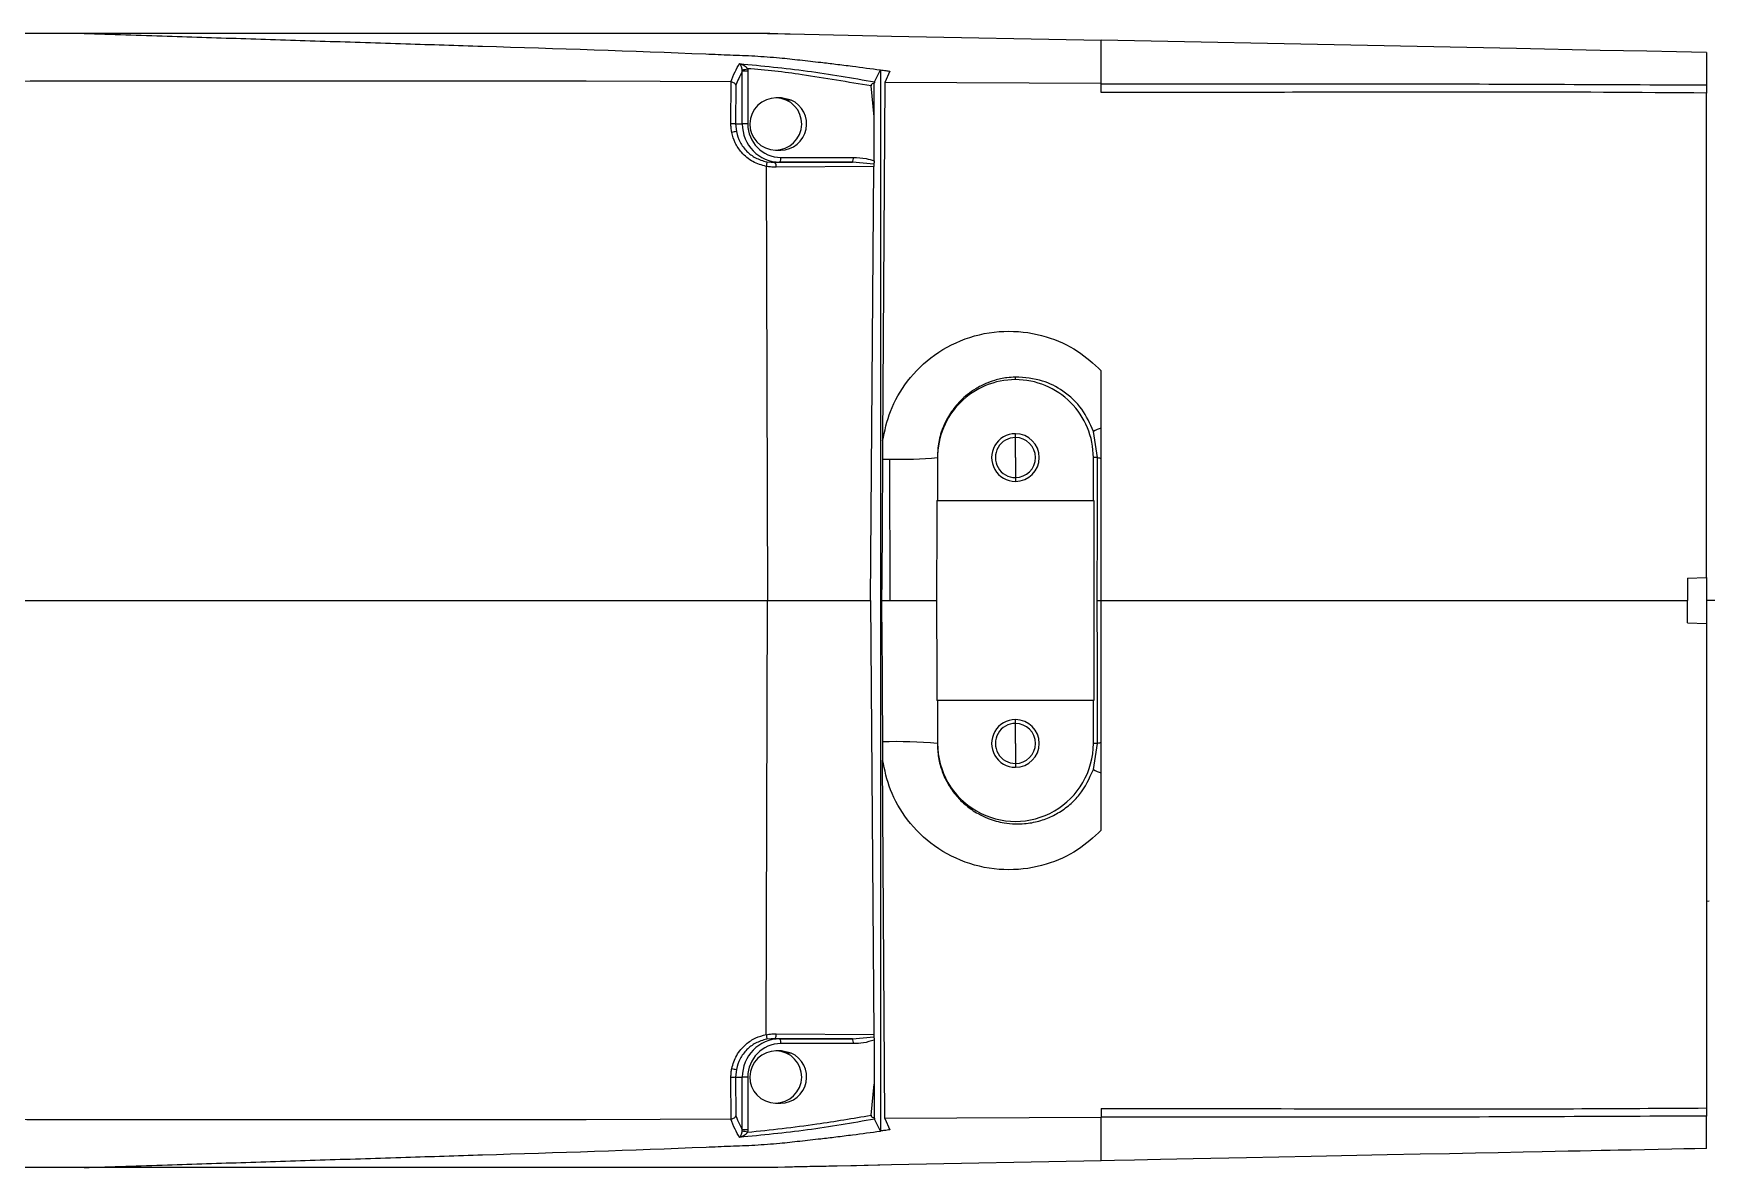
# Model space of a CAD drawing. Header units: millimetres. Extents: x -356 to 237, y 0 to 365.
# Drawn here: x 110.03 to 116.94, y 247.22 to 251.91 of the extents above; entities that cross this region are included whole.
import ezdxf

# ---------------------------------------------------------------- set-up
doc = ezdxf.new("R2010")
doc.units = ezdxf.units.MM

msp = doc.modelspace()

# ---------------------------------------------------------------- linework, layer by layer
at = {"color": 7, "linetype": 'Continuous', "lineweight": 25}
for p, q in [((110.2408, 251.9092), (103.875, 251.9092)), ((112.2808, 251.9092), (110.2408, 251.9092)), ((112.3014, 251.9092), (112.2808, 251.9092)), ((113.0522, 251.9092), (112.3014, 251.9092)), ((113.0638, 251.9092), (113.0522, 251.9092)), ((113.073, 251.909), (113.1057, 251.9083)), ((113.1057, 251.9083), (113.1351, 251.9077)), ((113.1577, 251.9072), (113.5755, 251.8986)), ((113.5756, 251.8986), (114.4418, 251.8808)), ((114.4418, 251.8483), (114.4418, 251.8812)), ((114.4418, 251.7018), (114.4418, 251.8477)), ((116.9418, 251.8304), (116.9418, 251.6964)), ((112.9595, 251.7529), (112.9592, 251.7587)), ((112.9595, 251.5352), (112.9595, 251.7529)), ((112.9822, 251.7529), (112.9595, 251.7529)), ((112.9822, 251.7529), (112.9822, 251.5352)), ((113.5059, 251.709), (113.5299, 251.7586)), ((113.5299, 251.7586), (113.5299, 247.3747)), ((113.5687, 251.7532), (113.5483, 251.7059)), ((112.3148, 251.7117), (110.13, 251.712)), ((112.6201, 251.7102), (112.3148, 251.7117)), ((112.9116, 251.7088), (112.6201, 251.7102)), ((112.9136, 251.7087), (112.9116, 251.7088)), ((112.9125, 251.5358), (112.9136, 251.7087)), ((112.9329, 251.6961), (112.9318, 251.5352)), ((113.5036, 251.5652), (113.491, 251.6929)), ((113.5036, 251.5652), (113.5046, 251.7043)), ((113.5483, 251.7059), (113.5388, 250.2258)), ((114.4418, 251.7018), (113.5483, 251.7059)), ((114.4418, 251.6656), (114.4418, 251.7018)), ((116.9418, 251.6964), (116.9418, 251.663)), ((116.9418, 249.6611), (116.9418, 251.663)), ((113.1183, 251.6434), (113.0977, 251.6434)), ((113.1614, 251.6342), (113.1409, 251.6342)), ((112.9318, 251.5352), (112.9348, 251.5035)), ((112.9318, 251.5352), (112.9595, 251.5352)), ((112.9822, 251.5352), (112.9595, 251.5352)), ((113.5036, 251.3825), (113.5036, 251.5652)), ((113.0977, 251.4269), (113.1183, 251.4269)), ((113.1183, 251.397), (113.4177, 251.397)), ((113.0582, 251.3597), (113.0638, 249.5666)), ((113.0604, 251.3786), (113.0954, 251.3754)), ((113.0954, 251.3754), (113.1149, 251.3773)), ((113.0954, 251.3754), (113.4144, 251.3773)), ((113.5021, 251.3589), (113.0989, 251.3564)), ((113.4144, 251.3773), (113.1149, 251.3773)), ((113.5028, 251.369), (113.4144, 251.3773)), ((113.4893, 249.5666), (113.5021, 251.3589)), ((114.0875, 250.479), (114.0875, 250.4897)), ((114.4418, 250.2789), (114.4418, 250.516)), ((113.5388, 250.2258), (113.5383, 250.1503)), ((114.0875, 250.2399), (114.0875, 250.2556)), ((114.0875, 250.1572), (114.0875, 250.2399)), ((114.427, 250.1572), (114.4092, 250.2654)), ((114.4418, 250.155), (114.4418, 250.2789)), ((113.5706, 249.5666), (113.5688, 250.1503)), ((113.7649, 250.1572), (113.7656, 250.1572)), ((113.7649, 250.1572), (113.7654, 249.98)), ((113.7656, 250.1572), (113.7656, 249.98)), ((114.0875, 250.1572), (114.0875, 250.0745)), ((114.4093, 249.98), (114.4093, 250.1572)), ((114.427, 250.1572), (114.4093, 250.1572)), ((114.4418, 249.5666), (114.4418, 250.155)), ((114.0875, 250.0745), (114.0875, 250.0588)), ((113.7631, 249.98), (113.7641, 249.98)), ((113.7656, 249.98), (113.7654, 249.98)), ((113.7656, 249.98), (114.4093, 249.98)), ((114.411, 249.98), (114.4093, 249.98)), ((114.411, 249.98), (114.411, 249.1533)), ((116.863, 249.6584), (116.9418, 249.6611)), ((116.9418, 249.6611), (116.9418, 249.4722)), ((113.5351, 249.6558), (113.5345, 249.5666)), ((113.5354, 249.5666), (113.5351, 249.6558)), ((116.863, 249.6584), (116.863, 249.5666)), ((106.056, 249.5666), (113.0638, 249.5666)), ((113.0582, 247.7736), (113.0638, 249.5666)), ((113.0638, 249.5666), (113.4893, 249.5666)), ((113.4893, 249.5666), (113.5021, 247.7744)), ((113.5345, 249.5666), (113.5354, 249.5666)), ((113.5351, 249.4775), (113.5345, 249.5666)), ((113.5351, 249.4775), (113.5354, 249.5666)), ((113.5354, 249.5666), (113.5706, 249.5666)), ((113.5706, 249.5666), (113.7612, 249.5666)), ((114.4251, 249.5666), (114.4418, 249.5666)), ((114.4418, 248.9783), (114.4418, 249.5666)), ((114.4418, 249.5666), (116.863, 249.5666)), ((116.863, 249.4749), (116.863, 249.5666)), ((117.0005, 249.5666), (116.9418, 249.5666)), ((116.863, 249.4749), (116.9418, 249.4722)), ((116.9418, 249.4722), (116.9418, 247.4703)), ((113.7641, 249.1533), (113.7631, 249.1533)), ((113.7654, 249.1533), (113.7649, 248.9761)), ((113.7654, 249.1533), (113.7656, 249.1533)), ((113.7656, 249.1533), (113.7656, 248.9761)), ((114.4093, 249.1533), (113.7656, 249.1533)), ((114.4093, 248.9761), (114.4093, 249.1533)), ((114.4093, 249.1533), (114.411, 249.1533)), ((114.0875, 249.0588), (114.0875, 249.0745)), ((114.0875, 248.9761), (114.0875, 249.0588)), ((113.5383, 248.983), (113.5388, 248.9075)), ((113.7649, 248.9761), (113.7656, 248.9761)), ((114.0875, 248.9761), (114.0875, 248.8934)), ((114.4092, 248.8679), (114.427, 248.9761)), ((114.427, 248.9761), (114.4093, 248.9761)), ((114.4418, 248.8544), (114.4418, 248.9783)), ((113.5483, 247.4274), (113.5388, 248.9075)), ((114.0875, 248.8934), (114.0875, 248.8777)), ((114.4418, 248.6173), (114.4418, 248.8544)), ((116.9418, 248.3242), (116.9532, 248.3265)), ((113.0954, 247.7579), (113.0604, 247.7547)), ((113.0954, 247.7579), (113.1149, 247.756)), ((113.4144, 247.756), (113.0954, 247.7579)), ((113.0989, 247.7769), (113.5021, 247.7744)), ((113.1149, 247.756), (113.4144, 247.756)), ((113.4177, 247.7363), (113.1183, 247.7363)), ((113.4144, 247.756), (113.5028, 247.7643)), ((113.5036, 247.7508), (113.5036, 247.5681)), ((113.1183, 247.7064), (113.0977, 247.7064)), ((113.1614, 247.6972), (113.1409, 247.6972)), ((112.9136, 247.4246), (112.9125, 247.5975)), ((112.9348, 247.6298), (112.9318, 247.5981)), ((112.9318, 247.5981), (112.9595, 247.5981)), ((112.9318, 247.5981), (112.9329, 247.4372)), ((112.9595, 247.3804), (112.9595, 247.5981)), ((112.9822, 247.5981), (112.9595, 247.5981)), ((112.9822, 247.5981), (112.9822, 247.3804)), ((113.491, 247.4404), (113.5036, 247.5681)), ((113.5036, 247.5681), (113.5046, 247.429)), ((113.0977, 247.4899), (113.1183, 247.4899)), ((114.4418, 247.4677), (114.4418, 247.4315)), ((116.9418, 247.4703), (116.9418, 247.4369)), ((112.6201, 247.423), (112.3148, 247.4216)), ((112.9116, 247.4245), (112.6201, 247.423)), ((112.9116, 247.4245), (112.9136, 247.4246)), ((112.9592, 247.3746), (112.9595, 247.3804)), ((112.9822, 247.3804), (112.9595, 247.3804)), ((113.5299, 247.3747), (113.5059, 247.4243)), ((114.4418, 247.4315), (113.5483, 247.4274)), ((113.5483, 247.4274), (113.5687, 247.3801)), ((114.4418, 247.2856), (114.4418, 247.4315)), ((116.9418, 247.3029), (116.9418, 247.4369)), ((114.4418, 247.2525), (113.5756, 247.2347)), ((114.4418, 247.2521), (114.4418, 247.285)), ((110.2408, 247.2241), (103.875, 247.2241)), ((110.2408, 247.2241), (109.603, 247.2263)), ((112.2808, 247.2241), (110.2408, 247.2241)), ((112.3014, 247.2241), (112.2808, 247.2241)), ((113.0522, 247.2241), (112.3014, 247.2241)), ((113.0638, 247.2241), (113.0522, 247.2241)), ((113.1057, 247.225), (113.073, 247.2243)), ((113.1351, 247.2256), (113.1057, 247.225)), ((113.1577, 247.2261), (113.1351, 247.2256))]:
    msp.add_line(p, q, dxfattribs=at)
at = {"color": 7, "linetype": 'Continuous', "lineweight": 25, "flags": 128}
for points in [[(110.2408, 251.9092), (110.2244, 251.9091), (110.1924, 251.909), (110.0813, 251.9086), (110.0784, 251.9086), (110.0735, 251.9086), (110.0576, 251.9086), (110.0016, 251.9084), (109.9219, 251.9081), (109.603, 251.907)], [(116.9418, 251.8304), (116.8183, 251.8329), (116.6953, 251.8354), (116.5021, 251.8394), (116.1571, 251.8464), (115.5412, 251.8589), (114.4418, 251.8812)], [(113.1614, 251.6342), (113.1208, 251.6434), (113.1183, 251.6434)], [(113.5383, 250.1503), (113.5365, 249.8728), (113.5351, 249.6558)], [(114.4251, 249.5666), (114.4262, 249.8974), (114.427, 250.1572)], [(114.427, 248.9761), (114.426, 249.3068), (114.4251, 249.5666)], [(113.5351, 249.4775), (113.5369, 249.2011), (113.5383, 248.983)], [(113.1614, 247.6972), (113.1208, 247.7064), (113.1183, 247.7064)], [(116.9418, 247.3029), (116.8929, 247.3019), (116.8482, 247.301), (116.798, 247.2999), (116.7421, 247.2988), (116.6861, 247.2977), (116.6299, 247.2965), (116.6052, 247.296), (116.5764, 247.2954), (116.5434, 247.2948), (116.5064, 247.294), (116.4651, 247.2932), (116.4198, 247.2923), (116.3703, 247.2913), (116.3167, 247.2902), (116.2632, 247.2891), (116.1848, 247.2875), (116.0817, 247.2854), (115.988, 247.2835), (115.8804, 247.2813), (115.7588, 247.2788), (115.6233, 247.2761), (115.309, 247.2697), (115.0417, 247.2643), (114.8213, 247.2598), (114.6868, 247.2571), (114.5788, 247.2549), (114.4971, 247.2532), (114.4418, 247.2521)], [(113.5755, 247.2347), (113.2944, 247.2289), (113.1577, 247.2261)], [(113.5755, 247.2347), (113.4304, 247.2317), (113.3166, 247.2293)]]:
    msp.add_lwpolyline(points, dxfattribs=at)
at = {"color": 7, "linetype": 'Continuous', "lineweight": 25}
for centre, radius, start, end in [((112.9217, 251.9841), 0.2285, 279.43393, 285.03006), ((113.0986, 251.5348), 0.108, 66.92445, 245.97675), ((113.0969, 251.5355), 0.108, 246.92445, 65.97675), ((113.1167, 251.5353), 0.1085, 270.84588, 65.63402), ((112.9147, 251.3266), 0.2093, 85.30765, 90.60253), ((113.1161, 251.534), 0.1566, 179.56629, 269.55636), ((113.1193, 251.5341), 0.1371, 179.56263, 269.56055), ((112.9602, 251.2953), 0.2098, 96.95367, 102.20111), ((113.0863, 251.3924), 0.0323, 332.32891, 8.29481), ((113.3856, 251.3924), 0.0324, 332.36861, 8.25512), ((113.0689, 251.3605), 0.0303, 352.08681, 29.26702), ((114.0875, 250.1572), 0.3218, 89.99932, 180.00068), ((114.0875, 250.1572), 0.3218, 359.99932, 89.99984), ((114.0875, 250.1572), 0.0984, 89.99863, 270.00137), ((114.0875, 250.1572), 0.0827, 89.99675, 270.00325), ((114.0875, 250.1572), 0.0984, 270.00137, 89.99863), ((114.0875, 250.1572), 0.0827, 270, 90), ((114.534, 250.0111), 0.2832, 108.99878, 116.14127), ((113.5516, 256.4663), 6.316, 269.87931, 270.15596), ((113.607, 251.8607), 1.7108, 268.72058, 275.2956), ((114.4449, 250.226), 0.0711, 255.42816, 267.48718), ((114.0875, 248.9761), 0.0984, 89.99863, 270.00137), ((114.0875, 248.9761), 0.0827, 89.99675, 270.00325), ((114.0875, 248.9761), 0.0984, 270.00137, 89.99863), ((114.0875, 248.9761), 0.0827, 270, 90), ((113.5902, 246.9582), 2.0254, 85.05264, 91.46898), ((114.0875, 248.9761), 0.3218, 179.99983, 0.00017), ((114.445, 248.9064), 0.072, 92.58391, 104.50075), ((114.5346, 249.1237), 0.2849, 243.88748, 250.98655), ((113.1161, 247.5993), 0.1566, 90.44365, 180.43541), ((113.1193, 247.5992), 0.1371, 90.44058, 180.43819), ((113.0689, 247.7727), 0.0303, 330.73298, 7.91319), ((113.0862, 247.7409), 0.0323, 351.70971, 27.66657), ((113.3856, 247.7409), 0.0324, 351.74944, 27.62684), ((113.0986, 247.5978), 0.108, 66.92693, 245.97528), ((113.0969, 247.5985), 0.108, 246.92582, 65.97638), ((113.1167, 247.5983), 0.1085, 270.84837, 65.63205), ((112.9147, 247.8071), 0.2096, 269.38802, 274.67401), ((112.9603, 247.8393), 0.2111, 257.82837, 263.04446), ((112.9217, 247.1492), 0.2285, 74.96994, 80.56607)]:
    msp.add_arc(centre, radius, start, end, dxfattribs=at)
for points, knots in [([(110.2408, 251.9092), (110.3554, 251.9055), (110.5781, 251.8984), (110.9099, 251.8877), (111.238, 251.8772), (111.5639, 251.8668), (112.0883, 251.8503), (112.5351, 251.836), (112.9098, 251.8203), (113.0113, 251.8168), (113.1073, 251.8097), (113.1982, 251.7995), (113.2753, 251.791), (113.3475, 251.7823), (113.4296, 251.7722), (113.4913, 251.7638), (113.5299, 251.7586)], [0, 0, 0, 0, 0.104464, 0.202961, 0.302306, 0.403461, 0.499879, 0.780138, 0.810619, 0.841394, 0.872648, 0.898288, 0.924642, 0.943285, 0.964559, 1, 1, 1, 1]), ([(113.073, 251.909), (113.0691, 251.909), (113.0622, 251.9091), (113.0553, 251.9092), (113.0522, 251.9092)], [0, 0, 0, 0, 0.558684, 1, 1, 1, 1]), ([(113.0638, 251.9092), (113.0655, 251.9091), (113.0686, 251.9091), (113.0716, 251.909), (113.073, 251.909)], [0, 0, 0, 0, 0.560921, 1, 1, 1, 1]), ([(113.1351, 251.9077), (113.1389, 251.9076), (113.1464, 251.9075), (113.1539, 251.9073), (113.1577, 251.9072)], [0, 0, 0, 0, 0.5023935, 1, 1, 1, 1]), ([(114.4418, 251.8477), (114.4418, 251.8478), (114.4418, 251.848), (114.4418, 251.8482), (114.4418, 251.8482)], [0, 0, 0, 0, 0.504083, 1, 1, 1, 1]), ([(112.9116, 251.7088), (112.9174, 251.723), (112.9279, 251.7489), (112.9415, 251.7734), (112.9476, 251.7844)], [0, 0, 0, 0, 0.5496509, 1, 1, 1, 1]), ([(112.9595, 251.7529), (112.9543, 251.7429), (112.9447, 251.7244), (112.9366, 251.7051), (112.9329, 251.6961)], [0, 0, 0, 0, 0.535419, 1, 1, 1, 1]), ([(112.9476, 251.7844), (113.0412, 251.7754), (113.2283, 251.7576), (113.4134, 251.7252), (113.5059, 251.709)], [0, 0, 0, 0, 0.500488, 1, 1, 1, 1]), ([(112.9592, 251.7587), (112.9589, 251.7601), (112.9583, 251.7629), (112.9568, 251.7681), (112.9539, 251.7757), (112.95, 251.7811), (112.9476, 251.7844)], [0, 0, 0, 0, 0.151013, 0.298992, 0.57168, 1, 1, 1, 1]), ([(112.9476, 251.7844), (112.9542, 251.7823), (112.964, 251.7791), (112.9738, 251.7721), (112.9784, 251.7674), (112.9801, 251.7647), (112.981, 251.7634)], [0, 0, 0, 0, 0.510328, 0.764116, 0.885883, 1, 1, 1, 1]), ([(113.491, 251.6929), (113.396, 251.7082), (113.2638, 251.7294), (113.094, 251.7553), (113.0186, 251.7607), (112.981, 251.7634)], [0, 0, 0, 0, 0.560128, 0.780153, 1, 1, 1, 1]), ([(112.981, 251.7634), (112.9814, 251.7615), (112.9821, 251.758), (112.9822, 251.7544), (112.9822, 251.7529)], [0, 0, 0, 0, 0.55978, 1, 1, 1, 1]), ([(113.5299, 251.7586), (113.5371, 251.7576), (113.5501, 251.7558), (113.563, 251.754), (113.5687, 251.7532)], [0, 0, 0, 0, 0.560034, 1, 1, 1, 1]), ([(110.13, 251.712), (110.0704, 251.7124), (110.0086, 251.7128), (109.9317, 251.7071), (109.8722, 251.703), (109.8147, 251.699), (109.7728, 251.6961)], [0, 0, 0, 0, 0.499524, 0.517286, 0.647365, 1, 1, 1, 1]), ([(112.9329, 251.6961), (112.9321, 251.6978), (112.9306, 251.7008), (112.926, 251.7045), (112.9204, 251.7073), (112.9159, 251.7083), (112.9136, 251.7087)], [0, 0, 0, 0, 0.226568, 0.421497, 0.71693, 1, 1, 1, 1]), ([(113.5046, 251.7043), (113.5015, 251.7034), (113.4976, 251.7023), (113.4937, 251.6994), (113.4921, 251.6976), (113.4909, 251.6954), (113.4909, 251.6937), (113.491, 251.6929)], [0, 0, 0, 0, 0.494436, 0.625801, 0.746125, 0.873217, 1, 1, 1, 1]), ([(113.5059, 251.709), (113.5056, 251.7083), (113.5051, 251.7068), (113.5048, 251.7052), (113.5046, 251.7043)], [0, 0, 0, 0, 0.434423, 1, 1, 1, 1]), ([(114.4418, 251.7004), (114.8584, 251.7011), (115.6917, 251.7025), (116.5251, 251.6984), (116.9418, 251.6964)], [0, 0, 0, 0, 0.4999147, 1, 1, 1, 1]), ([(116.9418, 251.663), (116.6585, 251.6649), (116.1918, 251.6681), (115.5418, 251.6662), (114.9918, 251.6657), (114.6251, 251.6656), (114.4418, 251.6656)], [0, 0, 0, 0, 0.3400059, 0.5600034, 0.7800008, 1, 1, 1, 1]), ([(112.9158, 251.5003), (112.9147, 251.5069), (112.9127, 251.5187), (112.9125, 251.5306), (112.9125, 251.5358)], [0, 0, 0, 0, 0.559855, 1, 1, 1, 1]), ([(113.0582, 251.3597), (113.0393, 251.3652), (113.0009, 251.3765), (112.9574, 251.4132), (112.9281, 251.4559), (112.9199, 251.4857), (112.9158, 251.5003)], [0, 0, 0, 0, 0.276303, 0.563294, 0.786598, 1, 1, 1, 1]), ([(112.9348, 251.5035), (112.939, 251.4887), (112.9477, 251.4585), (112.9764, 251.4216), (113.0142, 251.3923), (113.0444, 251.3834), (113.0604, 251.3786)], [0, 0, 0, 0, 0.245605, 0.499448, 0.73445, 1, 1, 1, 1]), ([(113.4177, 251.397), (113.4356, 251.3965), (113.465, 251.3956), (113.4928, 251.3862), (113.5036, 251.3825)], [0, 0, 0, 0, 0.608955, 1, 1, 1, 1]), ([(113.0583, 251.3604), (113.0582, 251.3602), (113.0582, 251.36), (113.0582, 251.3598), (113.0582, 251.3597)], [0, 0, 0, 0, 0.556557, 1, 1, 1, 1]), ([(113.0604, 251.3786), (113.0605, 251.378), (113.0608, 251.3761), (113.0602, 251.3722), (113.0595, 251.3667), (113.0587, 251.3626), (113.0583, 251.3604)], [0, 0, 0, 0, 0.094532, 0.311465, 0.634307, 1, 1, 1, 1]), ([(113.0989, 251.3564), (113.0913, 251.3565), (113.0776, 251.3569), (113.0642, 251.3593), (113.0583, 251.3604)], [0, 0, 0, 0, 0.56044, 1, 1, 1, 1]), ([(113.5028, 251.369), (113.5026, 251.3672), (113.5022, 251.3638), (113.5022, 251.3604), (113.5021, 251.3589)], [0, 0, 0, 0, 0.540441, 1, 1, 1, 1]), ([(113.5036, 251.3825), (113.5036, 251.3801), (113.5035, 251.3756), (113.503, 251.3712), (113.5028, 251.369)], [0, 0, 0, 0, 0.523011, 1, 1, 1, 1]), ([(113.5388, 250.2258), (113.5477, 250.2672), (113.5665, 250.3554), (113.6394, 250.4798), (113.7508, 250.5885), (113.8968, 250.6618), (114.0581, 250.6872), (114.212, 250.6638), (114.3437, 250.6052), (114.4104, 250.5445), (114.4418, 250.516)], [0, 0, 0, 0, 0.107676, 0.228928, 0.361289, 0.499995, 0.638699, 0.771062, 0.892321, 1, 1, 1, 1]), ([(114.0875, 250.4897), (114.0757, 250.489), (114.0465, 250.4873), (114.0051, 250.4781), (113.962, 250.4625), (113.9241, 250.4429), (113.8894, 250.4186), (113.853, 250.3858), (113.8178, 250.3422), (113.7875, 250.2845), (113.7682, 250.2224), (113.766, 250.1787), (113.7649, 250.1572)], [0, 0, 0, 0, 0.068873, 0.171182, 0.246406, 0.337147, 0.419651, 0.494027, 0.623508, 0.744827, 0.874172, 1, 1, 1, 1]), ([(114.4092, 250.2654), (114.3951, 250.297), (114.3663, 250.362), (114.2899, 250.4326), (114.1951, 250.4817), (114.1256, 250.4869), (114.0875, 250.4897)], [0, 0, 0, 0, 0.24647, 0.505874, 0.728294, 1, 1, 1, 1]), ([(113.7631, 249.98), (113.7628, 249.9026), (113.7623, 249.7648), (113.7616, 249.627), (113.7612, 249.5666)], [0, 0, 0, 0, 0.562033, 1, 1, 1, 1]), ([(113.7612, 249.5666), (113.7617, 249.4898), (113.7624, 249.352), (113.7629, 249.2142), (113.7631, 249.1533)], [0, 0, 0, 0, 0.558011, 1, 1, 1, 1]), ([(113.7649, 248.9761), (113.7658, 248.9565), (113.7676, 248.9169), (113.7836, 248.86), (113.8087, 248.8063), (113.8366, 248.7671), (113.8627, 248.739), (113.8835, 248.7201), (113.9071, 248.7021), (113.9374, 248.683), (113.9814, 248.6621), (114.0333, 248.6478), (114.0838, 248.6428), (114.1221, 248.644), (114.1649, 248.6497), (114.2122, 248.6628), (114.2653, 248.6882), (114.3121, 248.7218), (114.3681, 248.7778), (114.3927, 248.8317), (114.4092, 248.8679)], [0, 0, 0, 0, 0.0630049, 0.1275292, 0.1886696, 0.2531627, 0.2816468, 0.3118033, 0.3436418, 0.3771783, 0.4271137, 0.5000619, 0.5491176, 0.5901661, 0.6231349, 0.6881494, 0.7472659, 0.8116392, 0.8731265, 1, 1, 1, 1]), ([(114.4418, 248.6173), (114.4104, 248.5888), (114.3437, 248.5281), (114.212, 248.4695), (114.0581, 248.4461), (113.8968, 248.4715), (113.7508, 248.5448), (113.6394, 248.6535), (113.5665, 248.7779), (113.5477, 248.866), (113.5388, 248.9075)], [0, 0, 0, 0, 0.10768, 0.228937, 0.3613, 0.500005, 0.63871, 0.771071, 0.892324, 1, 1, 1, 1]), ([(112.9158, 247.633), (112.9214, 247.6516), (112.9328, 247.6897), (112.9701, 247.7326), (113.0132, 247.7614), (113.0434, 247.7696), (113.0582, 247.7736)], [0, 0, 0, 0, 0.273133, 0.559264, 0.783956, 1, 1, 1, 1]), ([(113.0604, 247.7547), (113.0443, 247.7499), (113.0142, 247.741), (112.9764, 247.7117), (112.9477, 247.6747), (112.939, 247.6446), (112.9348, 247.6298)], [0, 0, 0, 0, 0.265638, 0.500727, 0.75445, 1, 1, 1, 1]), ([(113.0582, 247.7736), (113.0582, 247.7735), (113.0582, 247.7733), (113.0582, 247.773), (113.0583, 247.7729)], [0, 0, 0, 0, 0.561944, 1, 1, 1, 1]), ([(113.0583, 247.7729), (113.0658, 247.7742), (113.0793, 247.7766), (113.0929, 247.7768), (113.0989, 247.7769)], [0, 0, 0, 0, 0.5595912, 1, 1, 1, 1]), ([(113.0583, 247.7729), (113.0587, 247.7707), (113.0595, 247.7666), (113.0601, 247.762), (113.0604, 247.759), (113.0606, 247.7575), (113.0607, 247.7559), (113.0605, 247.755), (113.0604, 247.7547)], [0, 0, 0, 0, 0.3654229, 0.6882779, 0.7533499, 0.8484088, 0.9438717, 1, 1, 1, 1]), ([(113.5036, 247.7508), (113.4892, 247.7462), (113.4612, 247.7373), (113.4319, 247.7366), (113.4177, 247.7363)], [0, 0, 0, 0, 0.515864, 1, 1, 1, 1]), ([(113.5021, 247.7744), (113.5022, 247.7725), (113.5022, 247.7691), (113.5026, 247.7657), (113.5028, 247.7643)], [0, 0, 0, 0, 0.581571, 1, 1, 1, 1]), ([(113.5028, 247.7643), (113.503, 247.7622), (113.5035, 247.7577), (113.5036, 247.7532), (113.5036, 247.7508)], [0, 0, 0, 0, 0.473873, 1, 1, 1, 1]), ([(112.9125, 247.5975), (112.9126, 247.6041), (112.9129, 247.6161), (112.9149, 247.6278), (112.9158, 247.633)], [0, 0, 0, 0, 0.560087, 1, 1, 1, 1]), ([(114.4418, 247.4677), (114.7251, 247.4677), (115.1918, 247.4677), (115.8418, 247.4661), (116.3918, 247.4668), (116.7585, 247.4692), (116.9418, 247.4703)], [0, 0, 0, 0, 0.3399965, 0.5599941, 0.7799936, 1, 1, 1, 1]), ([(110.13, 247.4213), (110.0966, 247.4208), (110.0298, 247.4197), (109.9108, 247.4274), (109.8251, 247.4335), (109.7728, 247.4372)], [0, 0, 0, 0, 0.28005, 0.559952, 1, 1, 1, 1]), ([(112.3148, 247.4216), (111.9507, 247.4212), (111.3487, 247.4206), (110.6204, 247.4211), (110.2562, 247.4213), (110.13, 247.4213)], [0, 0, 0, 0, 0.500003, 0.826635, 1, 1, 1, 1]), ([(112.9476, 247.3489), (112.9415, 247.3599), (112.9279, 247.3844), (112.9174, 247.4103), (112.9116, 247.4245)], [0, 0, 0, 0, 0.450399, 1, 1, 1, 1]), ([(112.9136, 247.4246), (112.9159, 247.425), (112.9204, 247.426), (112.926, 247.4288), (112.9306, 247.4325), (112.9321, 247.4355), (112.9329, 247.4372)], [0, 0, 0, 0, 0.282876, 0.57839, 0.773169, 1, 1, 1, 1]), ([(112.9329, 247.4372), (112.9376, 247.4259), (112.9457, 247.4066), (112.9554, 247.3881), (112.9595, 247.3804)], [0, 0, 0, 0, 0.584776, 1, 1, 1, 1]), ([(113.5059, 247.4243), (113.4134, 247.4081), (113.2283, 247.3757), (113.0412, 247.3578), (112.9476, 247.3489)], [0, 0, 0, 0, 0.499512, 1, 1, 1, 1]), ([(112.981, 247.3699), (113.0765, 247.3802), (113.2472, 247.3987), (113.4165, 247.4277), (113.491, 247.4404)], [0, 0, 0, 0, 0.559798, 1, 1, 1, 1]), ([(112.9822, 247.3804), (112.9822, 247.3784), (112.982, 247.3749), (112.9813, 247.3714), (112.981, 247.3699)], [0, 0, 0, 0, 0.560204, 1, 1, 1, 1]), ([(113.491, 247.4404), (113.4909, 247.4396), (113.4909, 247.4381), (113.4919, 247.436), (113.4935, 247.4341), (113.4975, 247.431), (113.5015, 247.4299), (113.5046, 247.429)], [0, 0, 0, 0, 0.114933, 0.229795, 0.356264, 0.503331, 1, 1, 1, 1]), ([(113.5046, 247.429), (113.5048, 247.4281), (113.5051, 247.4265), (113.5056, 247.425), (113.5059, 247.4243)], [0, 0, 0, 0, 0.566499, 1, 1, 1, 1]), ([(113.5687, 247.3801), (113.5614, 247.3791), (113.5485, 247.3773), (113.5356, 247.3755), (113.5299, 247.3747)], [0, 0, 0, 0, 0.5600322, 1, 1, 1, 1]), ([(116.9418, 247.4369), (116.5251, 247.4349), (115.6917, 247.4308), (114.8584, 247.4322), (114.4418, 247.4329)], [0, 0, 0, 0, 0.500087, 1, 1, 1, 1]), ([(110.2408, 247.2241), (110.3554, 247.2278), (110.5782, 247.2349), (110.9101, 247.2456), (111.2383, 247.2562), (111.5642, 247.2665), (112.0888, 247.283), (112.5358, 247.2973), (112.9105, 247.313), (113.012, 247.3165), (113.1076, 247.3236), (113.1981, 247.3338), (113.2752, 247.3423), (113.348, 247.351), (113.4302, 247.3612), (113.4917, 247.3695), (113.5299, 247.3747)], [0, 0, 0, 0, 0.104494, 0.203017, 0.302386, 0.403569, 0.500012, 0.780371, 0.810851, 0.84163, 0.872835, 0.898068, 0.924564, 0.943561, 0.964852, 1, 1, 1, 1]), ([(112.9476, 247.3489), (112.95, 247.3522), (112.9539, 247.3576), (112.9568, 247.3652), (112.9583, 247.3704), (112.9589, 247.3732), (112.9592, 247.3746)], [0, 0, 0, 0, 0.428397, 0.700892, 0.849008, 1, 1, 1, 1]), ([(112.981, 247.3699), (112.9801, 247.3686), (112.9784, 247.3659), (112.9738, 247.3612), (112.964, 247.3541), (112.9542, 247.351), (112.9476, 247.3489)], [0, 0, 0, 0, 0.114207, 0.235883, 0.489658, 1, 1, 1, 1]), ([(114.4418, 247.285), (114.4418, 247.2851), (114.4418, 247.2853), (114.4418, 247.2855), (114.4418, 247.2856)], [0, 0, 0, 0, 0.500179, 1, 1, 1, 1]), ([(113.073, 247.2243), (113.0691, 247.2243), (113.0622, 247.2242), (113.0553, 247.2241), (113.0522, 247.2241)], [0, 0, 0, 0, 0.558684, 1, 1, 1, 1]), ([(113.073, 247.2243), (113.0713, 247.2243), (113.0682, 247.2242), (113.0652, 247.2242), (113.0638, 247.2241)], [0, 0, 0, 0, 0.55939, 1, 1, 1, 1]), ([(113.3166, 247.2293), (113.2869, 247.2287), (113.2339, 247.2277), (113.181, 247.2266), (113.1577, 247.2261)], [0, 0, 0, 0, 0.560509, 1, 1, 1, 1])]:
    msp.add_open_spline(points, degree=3, knots=knots, dxfattribs=at)

doc.saveas('drawing.dxf')
